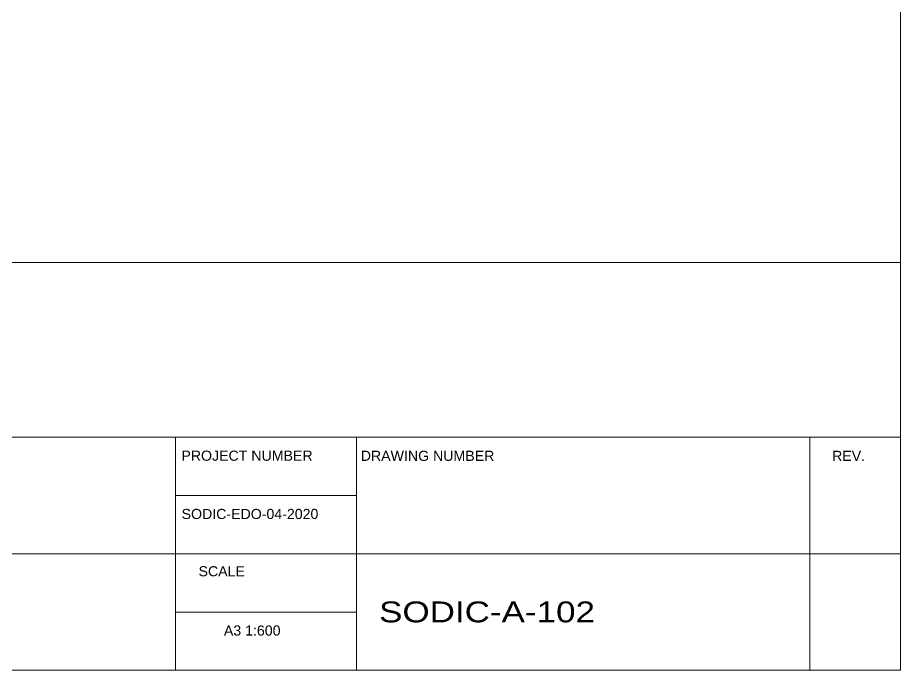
# Model space of a CAD drawing. Header units: millimetres. Extents: x -160614 to 59925, y -157025 to 0.
# Drawn here: x -33385 to -16440, y -129881 to -117362 of the extents above; entities that cross this region are included whole.
import ezdxf

# ---------------------------------------------------------------- set-up
doc = ezdxf.new("R2010")
doc.units = ezdxf.units.MM
doc.header["$LTSCALE"] = 8
doc.layers.add('Frame', color=9, linetype='Continuous', lineweight=9)
doc.styles.add('MARI3', font='arial.ttf', dxfattribs={"width": 1.2})
doc.styles.add('TTLB-A0-JeddahDP$0$swis721', font='swiss.ttf')

msp = doc.modelspace()

# ---------------------------------------------------------------- linework, layer by layer
at = {"layer": 'Frame'}
for p, q in [((-16440.4, -129881.1, 0.4), (-16440.4, -80678.2, 0.4)), ((-16440.4, -122055.5), (-86027.4, -122055.5)), ((-16440.4, -125409.3), (-86027.4, -125409.3)), ((-30357.8, -125409.3), (-30357.8, -129881.1)), ((-26878.4, -125409.3), (-26878.4, -129881.1)), ((-18180.1, -125409.3), (-18180.1, -129881.1)), ((-30357.8, -126527.3), (-26878.4, -126527.3)), ((-16440.4, -127645.2), (-44275.2, -127645.2)), ((-30357.8, -128763.2), (-26878.4, -128763.2)), ((-86027.4, -129881.1, 0.4), (-16440.4, -129881.1, 0.4))]:
    msp.add_line(p, q, dxfattribs=at)

# ---------------------------------------------------------------- texts
at = {"layer": 'Frame', "style": 'MARI3', "width": 1.2}
msp.add_text('SODIC-A-102', height=400.787, dxfattribs=at).set_placement((-26446.3, -128960.9, 0))
at = {"layer": 'Frame', "attachment_point": 8, "style": 'TTLB-A0-JeddahDP$0$swis721'}
for s, insert, char_height in [(' PROJECT NUMBER', (-29019.9, -125863.7), 194.411), ('SODIC-EDO-04-2020', (-28924.7, -126981.6), 194.411), ('SCALE', (-29467, -128080.7), 194.41), ('A3 1:600', (-28882.4, -129217.5), 194.41)]:
    msp.add_mtext(s, dxfattribs=dict(at, insert=insert, char_height=char_height))
at = {"layer": 'Frame', "attachment_point": 5, "style": 'TTLB-A0-JeddahDP$0$swis721'}
for s, insert, char_height, width in [('DRAWING NUMBER', (-25516.6, -125767.5), 194.411, 2499.576), ('REV.', (-17433.7, -125767.5), 194.41, 3082.178)]:
    msp.add_mtext(s, dxfattribs=dict(at, insert=insert, char_height=char_height, width=width))

doc.saveas('drawing.dxf')
